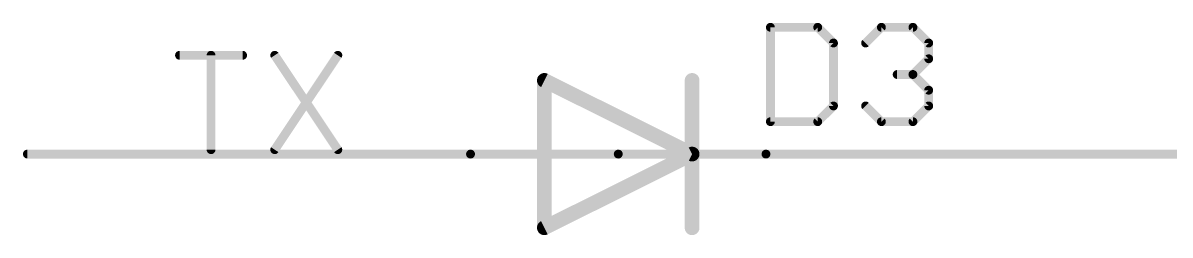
# Model space of a CAD drawing. Extents: x -31 to 132, y -51 to 79.
# Drawn here: x 76.12 to 95.85, y 54.48 to 58.14 of the extents above; entities that cross this region are included whole.
import ezdxf

# ---------------------------------------------------------------- set-up
doc = ezdxf.new("R2010")
doc.units = 0
for name, color, linetype in [('91', 82, 'CONTINUOUS'), ('94', 22, 'CONTINUOUS'), ('95', 253, 'CONTINUOUS')]:
    doc.layers.add(name, color=color, linetype=linetype)

msp = doc.modelspace()

# ---------------------------------------------------------------- linework, layer by layer
at = {"layer": '91', "const_width": 0.1524}
for points in [[(83.82, 55.88), (76.2, 55.88)], [(114.3, 55.88), (88.9, 55.88)]]:
    msp.add_lwpolyline(points, dxfattribs=at)
at = {"layer": '91', "const_width": 0.0762}
for points in [[(76.2, 55.9181, 1), (76.2, 55.8419)], [(83.82, 55.8419, 1), (83.82, 55.9181)], [(88.9, 55.9181, 1), (88.9, 55.8419)]]:
    msp.add_lwpolyline(points, format="xyb", dxfattribs=at)
at = {"layer": '94'}
for points, const_width in [([(87.63, 55.88), (85.09, 57.15)], 0.254), ([(85.09, 57.15), (85.09, 54.61)], 0.254), ([(87.63, 57.15), (87.63, 55.88)], 0.254), ([(83.82, 55.88), (86.36, 55.88)], 0.1524), ([(85.09, 54.61), (87.63, 55.88)], 0.254), ([(88.9, 55.88), (86.36, 55.88)], 0.1524), ([(87.63, 55.88), (87.63, 54.61)], 0.254)]:
    msp.add_lwpolyline(points, dxfattribs=dict(at, const_width=const_width))
for points, const_width in [([(85.1184, 57.2068, 1), (85.0616, 57.0932)], 0.127), ([(85.1535, 57.15, 1), (85.0265, 57.15)], 0.127), ([(87.6935, 57.15, 1), (87.5665, 57.15)], 0.127), ([(83.82, 55.9181, 1), (83.82, 55.8419)], 0.0762), ([(86.36, 55.9181, 1), (86.36, 55.8419)], 0.0762), ([(86.36, 55.8419, 1), (86.36, 55.9181)], 0.0762), ([(87.6935, 55.88, 1), (87.5665, 55.88)], 0.127), ([(87.5665, 55.88, 1), (87.6935, 55.88)], 0.127), ([(87.6584, 55.8232, 1), (87.6016, 55.9368)], 0.127), ([(87.6016, 55.8232, 1), (87.6584, 55.9368)], 0.127), ([(88.9, 55.8419, 1), (88.9, 55.9181)], 0.0762), ([(85.0616, 54.6668, 1), (85.1184, 54.5532)], 0.127), ([(85.0265, 54.61, 1), (85.1535, 54.61)], 0.127), ([(87.5665, 54.61, 1), (87.6935, 54.61)], 0.127)]:
    msp.add_lwpolyline(points, format="xyb", dxfattribs=dict(at, const_width=const_width))
at = {"layer": '95', "const_width": 0.1524}
for points in [[(88.9762, 58.0658), (88.9762, 56.4388)], [(89.7897, 58.0658), (88.9762, 58.0658)], [(90.0609, 57.7946), (89.7897, 58.0658)], [(90.6134, 57.7946), (90.8845, 58.0658)], [(90.8845, 58.0658), (91.4269, 58.0658)], [(91.4269, 58.0658), (91.698, 57.7946)], [(90.0609, 56.71), (90.0609, 57.7946)], [(91.698, 57.7946), (91.698, 57.5235)], [(78.8162, 57.5832), (79.9009, 57.5832)], [(79.3585, 55.9562), (79.3585, 57.5832)], [(80.4534, 57.5832), (81.538, 55.9562)], [(81.538, 57.5832), (80.4534, 55.9562)], [(91.698, 57.5235), (91.4269, 57.2523)], [(91.4269, 57.2523), (91.1557, 57.2523)], [(91.4269, 57.2523), (91.698, 56.9811)], [(91.698, 56.9811), (91.698, 56.71)], [(89.7897, 56.4388), (90.0609, 56.71)], [(90.8845, 56.4388), (90.6134, 56.71)], [(91.698, 56.71), (91.4269, 56.4388)], [(88.9762, 56.4388), (89.7897, 56.4388)], [(91.4269, 56.4388), (90.8845, 56.4388)]]:
    msp.add_lwpolyline(points, dxfattribs=at)
at = {"layer": '95', "const_width": 0.0762}
for points in [[(89.0143, 58.0658, 1), (88.9381, 58.0658)], [(88.9762, 58.1039, 1), (88.9762, 58.0277)], [(89.8166, 58.0927, 1), (89.7628, 58.0388)], [(89.7897, 58.0277, 1), (89.7897, 58.1039)], [(90.8845, 58.1039, 1), (90.8845, 58.0277)], [(90.9115, 58.0388, 1), (90.8576, 58.0927)], [(91.4538, 58.0927, 1), (91.3999, 58.0388)], [(91.4269, 58.0277, 1), (91.4269, 58.1039)], [(90.099, 57.7946, 1), (90.0228, 57.7946)], [(90.0339, 57.7677, 1), (90.0878, 57.8216)], [(90.5864, 57.8216, 1), (90.6403, 57.7677)], [(91.7361, 57.7946, 1), (91.6599, 57.7946)], [(91.6711, 57.7677, 1), (91.725, 57.8216)], [(78.8162, 57.6213, 1), (78.8162, 57.5451)], [(79.3966, 57.5832, 1), (79.3204, 57.5832)], [(79.9009, 57.5451, 1), (79.9009, 57.6213)], [(80.4851, 57.6043, 1), (80.4217, 57.5621)], [(81.5697, 57.5621, 1), (81.5063, 57.6043)], [(91.725, 57.4965, 1), (91.6711, 57.5504)], [(91.6599, 57.5235, 1), (91.7361, 57.5235)], [(91.1557, 57.2904, 1), (91.1557, 57.2142)], [(91.4538, 57.2792, 1), (91.3999, 57.2254)], [(91.3999, 57.2792, 1), (91.4538, 57.2254)], [(91.4269, 57.2142, 1), (91.4269, 57.2904)], [(91.7361, 56.9811, 1), (91.6599, 56.9811)], [(91.6711, 56.9542, 1), (91.725, 57.0081)], [(90.0228, 56.71, 1), (90.099, 56.71)], [(90.0878, 56.683, 1), (90.0339, 56.7369)], [(90.6403, 56.7369, 1), (90.5864, 56.683)], [(91.6599, 56.71, 1), (91.7361, 56.71)], [(91.725, 56.683, 1), (91.6711, 56.7369)], [(88.9762, 56.4769, 1), (88.9762, 56.4007)], [(88.9381, 56.4388, 1), (89.0143, 56.4388)], [(89.7628, 56.4657, 1), (89.8166, 56.4119)], [(89.7897, 56.4007, 1), (89.7897, 56.4769)], [(90.8845, 56.4769, 1), (90.8845, 56.4007)], [(90.8576, 56.4119, 1), (90.9115, 56.4657)], [(91.3999, 56.4657, 1), (91.4538, 56.4119)], [(91.4269, 56.4007, 1), (91.4269, 56.4769)], [(79.3204, 55.9562, 1), (79.3966, 55.9562)], [(80.4217, 55.9773, 1), (80.4851, 55.9351)], [(81.5063, 55.9351, 1), (81.5697, 55.9773)]]:
    msp.add_lwpolyline(points, format="xyb", dxfattribs=at)

doc.saveas('drawing.dxf')
